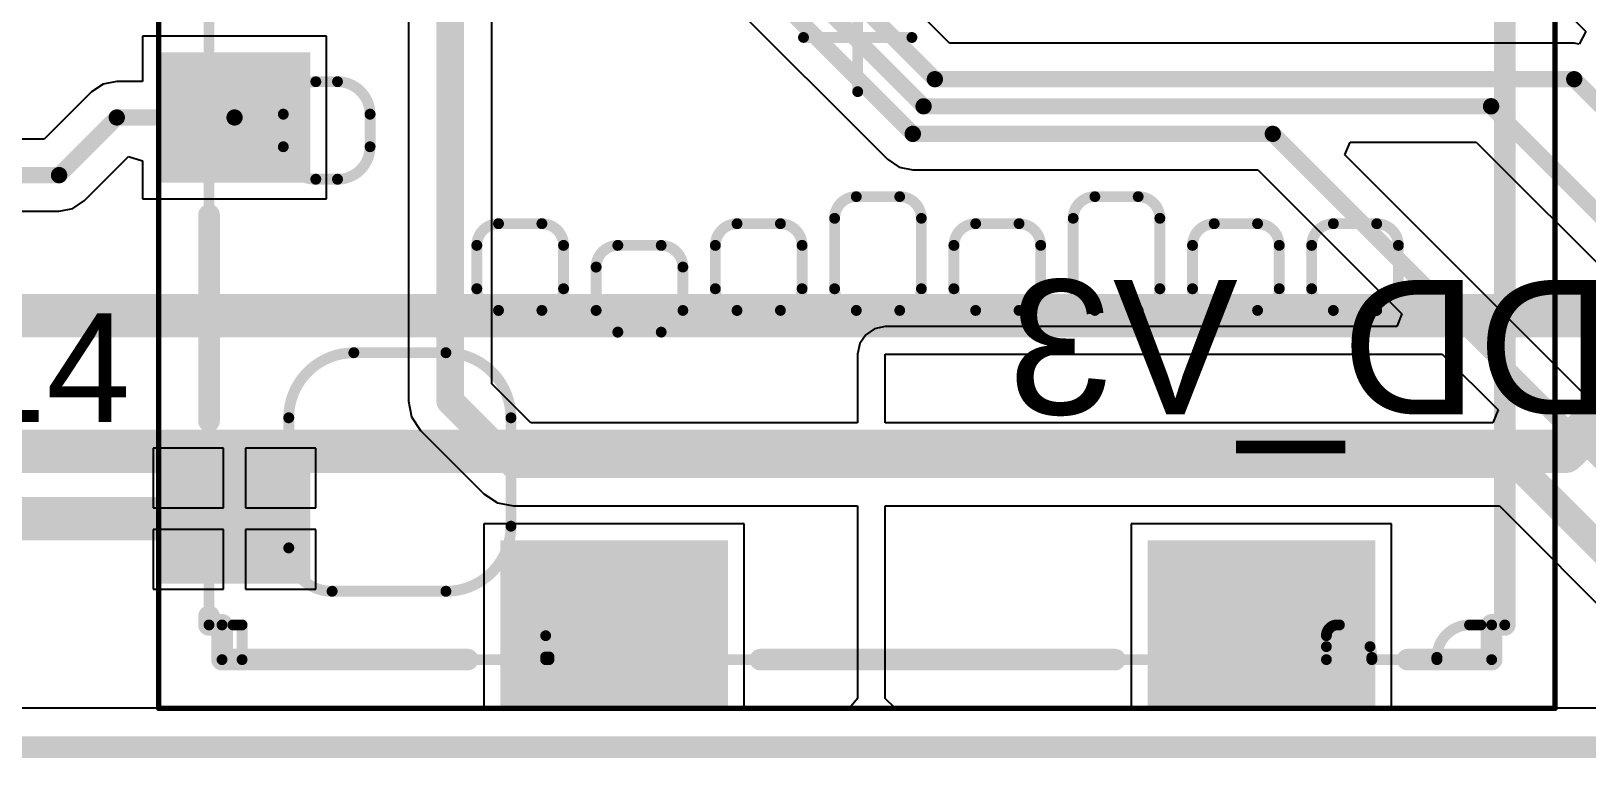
# Model space of a CAD drawing. Header units: millimetres. Extents: x 9.6 to 105, y 7.6 to 66.9.
# Drawn here: x 42.29 to 56.64, y 8.34 to 15.04 of the extents above; entities that cross this region are included whole.
import ezdxf

# ---------------------------------------------------------------- set-up
doc = ezdxf.new("R2010")
doc.units = ezdxf.units.MM
for name, color, linetype in [('BottomLayer', 5, 'Continuous'), ('BottomOverlay', 54, 'Continuous'), ('KeepOutLayer', 6, 'Continuous'), ('Mechanical13', 56, 'Continuous'), ('Mechanical15', 56, 'Continuous'), ('Mechanical5', 56, 'Continuous'), ('TopLayer', 1, 'Continuous'), ('TopOverlay', 2, 'Continuous'), ('TopPaste', 8, 'Continuous'), ('TopSolder', 216, 'Continuous')]:
    doc.layers.add(name, color=color, linetype=linetype)
doc.styles.add('Arial', font='arial.ttf', dxfattribs={"height": 0.2})

msp = doc.modelspace()

# ---------------------------------------------------------------- hatches: boundary and pattern name
at = {"layer": 'TopLayer'}
for points in [[(44.763, 13.748), (43.563, 13.748), (43.563, 14.748), (44.763, 14.748)], [(44.763, 10.049), (43.563, 10.049), (43.563, 11.049), (44.763, 11.049)], [(48.614, 8.899), (46.713, 8.899), (46.713, 10.249), (48.614, 10.249)], [(54.584, 8.899), (52.684, 8.899), (52.684, 10.249), (54.584, 10.249)]]:
    msp.add_hatch(color=1, dxfattribs=at).paths.add_polyline_path(points)
at = {"layer": 'TopPaste'}
for points in [[(44.713, 13.798), (43.613, 13.798), (43.613, 14.698), (44.713, 14.698)], [(44.713, 10.099), (43.613, 10.099), (43.613, 10.999), (44.713, 10.999)], [(48.564, 8.949), (46.764, 8.949), (46.764, 10.199), (48.564, 10.199)], [(54.534, 8.949), (52.734, 8.949), (52.734, 10.199), (54.534, 10.199)]]:
    msp.add_hatch(color=8, dxfattribs=at).paths.add_polyline_path(points)
at = {"layer": 'TopSolder'}
for points in [[(44.863, 13.648), (43.463, 13.648), (43.463, 14.848), (44.863, 14.848)], [(44.863, 9.949), (43.463, 9.949), (43.463, 11.149), (44.863, 11.149)], [(48.714, 8.799), (46.614, 8.799), (46.614, 10.349), (48.714, 10.349)], [(54.684, 8.799), (52.584, 8.799), (52.584, 10.349), (54.684, 10.349)]]:
    msp.add_hatch(color=216, dxfattribs=at).paths.add_polyline_path(points)

# ---------------------------------------------------------------- linework, layer by layer
at = {"layer": 'BottomLayer'}
msp.add_line((101.261, 8.799), (13.293, 8.799), dxfattribs=at)
at = {"layer": 'BottomLayer', "const_width": 0.4}
for points in [[(39.421, 12.421), (57.683, 12.421)], [(56.431, 11.168), (57.683, 12.421)], [(38.27, 11.168), (56.431, 11.168)]]:
    msp.add_lwpolyline(points, dxfattribs=at)
at = {"layer": 'BottomLayer', "const_width": 0.2}
msp.add_lwpolyline([(56.331, 11.168, 1), (56.531, 11.168, 1)], format="xyb", close=True, dxfattribs=at)
msp.add_lwpolyline([(56.331, 11.168, 1), (56.531, 11.168, 1)], format="xyb", close=True, dxfattribs=at)
at = {"layer": 'KeepOutLayer', "const_width": 0.2}
msp.add_lwpolyline([(13.277, 8.442), (101.277, 8.442)], dxfattribs=at)
at = {"layer": 'Mechanical13', "const_width": 0.1}
for points in [[(43.928, 9.568), (43.928, 20.649)], [(55.879, 9.568), (55.879, 20.649)], [(44.913, 14.578), (45.113, 14.578)], [(44.613, 13.978), (44.613, 14.279)], [(45.414, 13.978), (45.414, 14.279)], [(44.913, 13.679), (45.113, 13.679)], [(49.898, 13.518), (50.298, 13.518)], [(52.098, 13.518), (52.498, 13.518)], [(49.698, 12.669), (49.698, 13.318)], [(50.498, 12.669), (50.498, 13.318)], [(51.898, 12.669), (51.898, 13.318)], [(52.698, 12.669), (52.698, 13.318)], [(46.598, 13.269), (46.998, 13.269)], [(48.798, 13.269), (49.198, 13.269)], [(50.999, 13.269), (51.399, 13.269)], [(53.199, 13.269), (53.599, 13.269)], [(54.298, 13.269), (54.698, 13.269)], [(46.398, 12.669), (46.398, 13.069)], [(47.198, 12.669), (47.198, 13.069)], [(47.699, 13.069), (48.098, 13.069)], [(48.598, 12.669), (48.598, 13.069)], [(49.398, 12.669), (49.398, 13.069)], [(50.798, 12.669), (50.798, 13.069)], [(51.599, 12.669), (51.599, 13.069)], [(52.999, 12.669), (52.999, 13.069)], [(53.799, 12.669), (53.799, 13.069)], [(54.098, 12.669), (54.098, 13.069)], [(54.898, 12.669), (54.898, 13.069)], [(47.499, 12.469), (47.499, 12.869)], [(48.298, 12.469), (48.298, 12.869)], [(46.598, 12.469), (46.998, 12.469)], [(48.798, 12.469), (49.198, 12.469)], [(49.898, 12.469), (50.298, 12.469)], [(50.999, 12.469), (51.399, 12.469)], [(52.098, 12.469), (52.498, 12.469)], [(53.199, 12.469), (53.599, 12.469)], [(54.298, 12.469), (54.698, 12.469)], [(47.699, 12.269), (48.098, 12.269)], [(45.264, 12.079), (46.113, 12.079)], [(44.664, 10.279), (44.664, 11.479)], [(46.713, 10.479), (46.713, 11.479)], [(45.064, 9.879), (46.113, 9.879)], [(43.928, 9.568), (44.149, 9.568)], [(44.048, 9.248), (44.048, 9.568)], [(44.149, 9.568), (44.233, 9.568)], [(44.233, 9.248), (44.233, 9.568)], [(54.333, 9.568), (54.354, 9.568)], [(55.554, 9.568), (55.659, 9.568)], [(55.659, 9.568), (55.879, 9.568)], [(55.758, 9.248), (55.758, 9.568)], [(47.033, 9.248), (47.033, 9.469)], [(54.234, 9.248), (54.234, 9.469)], [(54.234, 9.368), (54.636, 9.368)], [(44.048, 9.248), (44.233, 9.248)], [(44.233, 9.248), (47.033, 9.248)], [(47.033, 9.273), (47.064, 9.273)], [(47.064, 9.248), (47.064, 9.273)], [(47.064, 9.248), (54.234, 9.248)], [(54.653, 9.248), (54.653, 9.269)], [(54.653, 9.248), (55.253, 9.248)], [(55.253, 9.248), (55.253, 9.269)], [(55.253, 9.248), (55.758, 9.248)]]:
    msp.add_lwpolyline(points, dxfattribs=at)
for points in [[(44.613, 14.278, -0.414214), (44.913, 14.578)], [(45.113, 14.578, -0.414214), (45.413, 14.278)], [(44.913, 13.678, -0.414214), (44.613, 13.978)], [(45.413, 13.978, -0.414214), (45.113, 13.678)], [(49.698, 13.318, -0.414214), (49.898, 13.518)], [(50.298, 13.518, -0.414214), (50.498, 13.318)], [(51.898, 13.318, -0.414214), (52.098, 13.518)], [(52.498, 13.518, -0.414214), (52.698, 13.318)], [(46.398, 13.068, -0.414214), (46.598, 13.268)], [(46.998, 13.268, -0.414214), (47.198, 13.068)], [(48.598, 13.068, -0.414214), (48.798, 13.268)], [(49.198, 13.268, -0.414214), (49.398, 13.068)], [(50.799, 13.068, -0.414214), (50.999, 13.268)], [(51.399, 13.268, -0.414214), (51.598, 13.068)], [(52.999, 13.068, -0.414214), (53.199, 13.268)], [(53.599, 13.268, -0.414214), (53.799, 13.068)], [(54.098, 13.068, -0.414214), (54.298, 13.268)], [(54.698, 13.268, -0.414214), (54.898, 13.068)], [(47.498, 12.868, -0.414214), (47.698, 13.068)], [(48.098, 13.068, -0.414214), (48.298, 12.868)], [(46.598, 12.468, -0.414214), (46.398, 12.668)], [(47.198, 12.668, -0.414214), (46.998, 12.468)], [(48.798, 12.468, -0.414214), (48.598, 12.668)], [(49.398, 12.668, -0.414214), (49.198, 12.468)], [(49.898, 12.468, -0.414214), (49.698, 12.668)], [(50.498, 12.668, -0.414214), (50.298, 12.468)], [(50.999, 12.468, -0.414214), (50.799, 12.668)], [(51.598, 12.668, -0.414214), (51.399, 12.468)], [(52.098, 12.468, -0.414214), (51.898, 12.668)], [(52.698, 12.668, -0.414214), (52.498, 12.468)], [(53.199, 12.468, -0.414214), (52.999, 12.668)], [(53.799, 12.668, -0.414214), (53.599, 12.468)], [(54.298, 12.468, -0.414214), (54.098, 12.668)], [(54.898, 12.668, -0.414214), (54.698, 12.468)], [(47.698, 12.268, -0.414214), (47.498, 12.468)], [(48.298, 12.468, -0.414214), (48.098, 12.268)], [(44.663, 11.478, -0.414214), (45.263, 12.078)], [(46.113, 12.078, -0.414214), (46.713, 11.478)], [(46.713, 10.478, -0.414214), (46.113, 9.878)], [(45.063, 9.878, -0.414214), (44.663, 10.278)], [(54.234, 9.468, -0.414214), (54.333, 9.568)], [(54.354, 9.568, -0.414214), (54.654, 9.268)], [(55.254, 9.268, -0.414214), (55.554, 9.568)]]:
    msp.add_lwpolyline(points, format="xyb", dxfattribs=at)
at = {"layer": 'Mechanical13', "const_width": 0.05}
for points in [[(44.888, 14.578, 1), (44.938, 14.578, 1)], [(44.888, 14.578, 1), (44.938, 14.578, 1)], [(45.088, 14.578, 1), (45.138, 14.578, 1)], [(45.088, 14.578, 1), (45.138, 14.578, 1)], [(44.588, 14.279, 1), (44.638, 14.279, 1)], [(44.588, 14.278, 1), (44.638, 14.278, 1)], [(45.388, 14.278, 1), (45.438, 14.278, 1)], [(45.389, 14.279, 1), (45.439, 14.279, 1)], [(44.588, 13.978, 1), (44.638, 13.978, 1)], [(44.588, 13.978, 1), (44.638, 13.978, 1)], [(45.388, 13.978, 1), (45.438, 13.978, 1)], [(45.389, 13.978, 1), (45.439, 13.978, 1)], [(44.888, 13.678, 1), (44.938, 13.678, 1)], [(44.888, 13.679, 1), (44.938, 13.679, 1)], [(45.088, 13.678, 1), (45.138, 13.678, 1)], [(45.088, 13.679, 1), (45.138, 13.679, 1)], [(49.873, 13.518, 1), (49.923, 13.518, 1)], [(49.873, 13.518, 1), (49.923, 13.518, 1)], [(50.274, 13.518, 1), (50.323, 13.518, 1)], [(50.274, 13.518, 1), (50.323, 13.518, 1)], [(52.074, 13.518, 1), (52.123, 13.518, 1)], [(52.074, 13.518, 1), (52.123, 13.518, 1)], [(52.473, 13.518, 1), (52.523, 13.518, 1)], [(52.473, 13.518, 1), (52.523, 13.518, 1)], [(49.673, 13.318, 1), (49.723, 13.318, 1)], [(49.673, 13.318, 1), (49.723, 13.318, 1)], [(50.474, 13.318, 1), (50.523, 13.318, 1)], [(50.474, 13.318, 1), (50.523, 13.318, 1)], [(51.874, 13.318, 1), (51.923, 13.318, 1)], [(51.874, 13.318, 1), (51.923, 13.318, 1)], [(52.673, 13.318, 1), (52.723, 13.318, 1)], [(52.673, 13.318, 1), (52.723, 13.318, 1)], [(46.573, 13.269, 1), (46.623, 13.269, 1)], [(46.573, 13.268, 1), (46.623, 13.268, 1)], [(46.973, 13.269, 1), (47.023, 13.269, 1)], [(46.974, 13.268, 1), (47.023, 13.268, 1)], [(48.773, 13.269, 1), (48.823, 13.269, 1)], [(48.773, 13.268, 1), (48.823, 13.268, 1)], [(49.173, 13.269, 1), (49.223, 13.269, 1)], [(49.174, 13.268, 1), (49.223, 13.268, 1)], [(50.974, 13.269, 1), (51.024, 13.269, 1)], [(50.974, 13.268, 1), (51.023, 13.268, 1)], [(51.374, 13.269, 1), (51.424, 13.269, 1)], [(51.374, 13.268, 1), (51.423, 13.268, 1)], [(53.174, 13.269, 1), (53.224, 13.269, 1)], [(53.174, 13.268, 1), (53.224, 13.268, 1)], [(53.574, 13.269, 1), (53.624, 13.269, 1)], [(53.574, 13.268, 1), (53.623, 13.268, 1)], [(54.273, 13.269, 1), (54.323, 13.269, 1)], [(54.273, 13.268, 1), (54.323, 13.268, 1)], [(54.673, 13.269, 1), (54.723, 13.269, 1)], [(54.673, 13.268, 1), (54.723, 13.268, 1)], [(46.373, 13.069, 1), (46.423, 13.069, 1)], [(46.373, 13.068, 1), (46.423, 13.068, 1)], [(47.173, 13.069, 1), (47.223, 13.069, 1)], [(47.173, 13.068, 1), (47.223, 13.068, 1)], [(47.673, 13.068, 1), (47.723, 13.068, 1)], [(47.674, 13.069, 1), (47.724, 13.069, 1)], [(48.074, 13.069, 1), (48.123, 13.069, 1)], [(48.074, 13.068, 1), (48.123, 13.068, 1)], [(48.573, 13.069, 1), (48.623, 13.069, 1)], [(48.573, 13.068, 1), (48.623, 13.068, 1)], [(49.373, 13.069, 1), (49.423, 13.069, 1)], [(49.374, 13.068, 1), (49.423, 13.068, 1)], [(50.773, 13.069, 1), (50.823, 13.069, 1)], [(50.774, 13.068, 1), (50.824, 13.068, 1)], [(51.574, 13.069, 1), (51.624, 13.069, 1)], [(51.574, 13.068, 1), (51.623, 13.068, 1)], [(52.974, 13.069, 1), (53.024, 13.069, 1)], [(52.974, 13.068, 1), (53.024, 13.068, 1)], [(53.774, 13.069, 1), (53.824, 13.069, 1)], [(53.774, 13.068, 1), (53.823, 13.068, 1)], [(54.073, 13.069, 1), (54.123, 13.069, 1)], [(54.073, 13.068, 1), (54.123, 13.068, 1)], [(54.873, 13.069, 1), (54.923, 13.069, 1)], [(54.873, 13.068, 1), (54.923, 13.068, 1)], [(47.473, 12.868, 1), (47.523, 12.868, 1)], [(47.474, 12.869, 1), (47.524, 12.869, 1)], [(48.274, 12.869, 1), (48.323, 12.869, 1)], [(48.274, 12.868, 1), (48.323, 12.868, 1)], [(46.373, 12.669, 1), (46.423, 12.669, 1)], [(46.373, 12.668, 1), (46.423, 12.668, 1)], [(47.173, 12.669, 1), (47.223, 12.669, 1)], [(47.173, 12.668, 1), (47.223, 12.668, 1)], [(48.573, 12.669, 1), (48.623, 12.669, 1)], [(48.573, 12.668, 1), (48.623, 12.668, 1)], [(49.373, 12.669, 1), (49.423, 12.669, 1)], [(49.374, 12.668, 1), (49.423, 12.668, 1)], [(49.673, 12.668, 1), (49.723, 12.668, 1)], [(49.673, 12.669, 1), (49.723, 12.669, 1)], [(50.474, 12.669, 1), (50.523, 12.669, 1)], [(50.474, 12.668, 1), (50.523, 12.668, 1)], [(50.773, 12.669, 1), (50.823, 12.669, 1)], [(50.774, 12.668, 1), (50.824, 12.668, 1)], [(51.574, 12.669, 1), (51.624, 12.669, 1)], [(51.574, 12.668, 1), (51.623, 12.668, 1)], [(51.874, 12.669, 1), (51.923, 12.669, 1)], [(51.874, 12.668, 1), (51.923, 12.668, 1)], [(52.673, 12.669, 1), (52.723, 12.669, 1)], [(52.673, 12.668, 1), (52.723, 12.668, 1)], [(52.974, 12.669, 1), (53.024, 12.669, 1)], [(52.974, 12.668, 1), (53.024, 12.668, 1)], [(53.774, 12.669, 1), (53.824, 12.669, 1)], [(53.774, 12.668, 1), (53.823, 12.668, 1)], [(54.073, 12.669, 1), (54.123, 12.669, 1)], [(54.073, 12.668, 1), (54.123, 12.668, 1)], [(54.873, 12.669, 1), (54.923, 12.669, 1)], [(54.873, 12.668, 1), (54.923, 12.668, 1)], [(46.573, 12.469, 1), (46.623, 12.469, 1)], [(46.573, 12.468, 1), (46.623, 12.468, 1)], [(46.973, 12.469, 1), (47.023, 12.469, 1)], [(46.974, 12.468, 1), (47.023, 12.468, 1)], [(47.473, 12.468, 1), (47.523, 12.468, 1)], [(47.474, 12.469, 1), (47.524, 12.469, 1)], [(48.274, 12.469, 1), (48.323, 12.469, 1)], [(48.274, 12.468, 1), (48.323, 12.468, 1)], [(48.773, 12.469, 1), (48.823, 12.469, 1)], [(48.773, 12.468, 1), (48.823, 12.468, 1)], [(49.173, 12.469, 1), (49.223, 12.469, 1)], [(49.174, 12.468, 1), (49.223, 12.468, 1)], [(49.873, 12.468, 1), (49.923, 12.468, 1)], [(49.873, 12.469, 1), (49.923, 12.469, 1)], [(50.274, 12.469, 1), (50.323, 12.469, 1)], [(50.274, 12.468, 1), (50.323, 12.468, 1)], [(50.974, 12.469, 1), (51.024, 12.469, 1)], [(50.974, 12.468, 1), (51.023, 12.468, 1)], [(51.374, 12.469, 1), (51.424, 12.469, 1)], [(51.374, 12.468, 1), (51.423, 12.468, 1)], [(52.074, 12.469, 1), (52.123, 12.469, 1)], [(52.074, 12.468, 1), (52.123, 12.468, 1)], [(52.473, 12.469, 1), (52.523, 12.469, 1)], [(52.473, 12.468, 1), (52.523, 12.468, 1)], [(53.174, 12.469, 1), (53.224, 12.469, 1)], [(53.174, 12.468, 1), (53.224, 12.468, 1)], [(53.574, 12.469, 1), (53.624, 12.469, 1)], [(53.574, 12.468, 1), (53.623, 12.468, 1)], [(54.273, 12.469, 1), (54.323, 12.469, 1)], [(54.273, 12.468, 1), (54.323, 12.468, 1)], [(54.673, 12.469, 1), (54.723, 12.469, 1)], [(54.673, 12.468, 1), (54.723, 12.468, 1)], [(47.673, 12.268, 1), (47.723, 12.268, 1)], [(47.674, 12.269, 1), (47.724, 12.269, 1)], [(48.074, 12.269, 1), (48.123, 12.269, 1)], [(48.074, 12.268, 1), (48.123, 12.268, 1)], [(45.238, 12.078, 1), (45.288, 12.078, 1)], [(45.239, 12.079, 1), (45.289, 12.079, 1)], [(46.088, 12.079, 1), (46.138, 12.079, 1)], [(46.088, 12.078, 1), (46.138, 12.078, 1)], [(44.638, 11.478, 1), (44.688, 11.478, 1)], [(44.639, 11.479, 1), (44.689, 11.479, 1)], [(46.688, 11.479, 1), (46.738, 11.479, 1)], [(46.688, 11.478, 1), (46.738, 11.478, 1)], [(46.688, 10.479, 1), (46.738, 10.479, 1)], [(46.688, 10.478, 1), (46.738, 10.478, 1)], [(44.638, 10.278, 1), (44.688, 10.278, 1)], [(44.639, 10.279, 1), (44.689, 10.279, 1)], [(45.038, 9.878, 1), (45.088, 9.878, 1)], [(45.039, 9.879, 1), (45.089, 9.879, 1)], [(46.088, 9.879, 1), (46.138, 9.879, 1)], [(46.088, 9.878, 1), (46.138, 9.878, 1)], [(43.903, 9.568, 1), (43.953, 9.568, 1)], [(43.903, 9.568, 1), (43.953, 9.568, 1)], [(44.023, 9.568, 1), (44.073, 9.568, 1)], [(44.124, 9.568, 1), (44.174, 9.568, 1)], [(44.124, 9.568, 1), (44.174, 9.568, 1)], [(44.208, 9.568, 1), (44.258, 9.568, 1)], [(44.208, 9.568, 1), (44.258, 9.568, 1)], [(54.308, 9.568, 1), (54.358, 9.568, 1)], [(54.308, 9.568, 1), (54.358, 9.568, 1)], [(54.329, 9.568, 1), (54.379, 9.568, 1)], [(54.329, 9.568, 1), (54.378, 9.568, 1)], [(55.529, 9.568, 1), (55.579, 9.568, 1)], [(55.529, 9.568, 1), (55.579, 9.568, 1)], [(55.634, 9.568, 1), (55.684, 9.568, 1)], [(55.634, 9.568, 1), (55.684, 9.568, 1)], [(55.733, 9.568, 1), (55.783, 9.568, 1)], [(55.854, 9.568, 1), (55.904, 9.568, 1)], [(55.854, 9.568, 1), (55.904, 9.568, 1)], [(47.008, 9.469, 1), (47.058, 9.469, 1)], [(54.209, 9.469, 1), (54.259, 9.469, 1)], [(54.209, 9.468, 1), (54.258, 9.468, 1)], [(54.209, 9.368, 1), (54.259, 9.368, 1)], [(54.611, 9.368, 1), (54.661, 9.368, 1)], [(44.023, 9.248, 1), (44.073, 9.248, 1)], [(44.023, 9.248, 1), (44.073, 9.248, 1)], [(44.208, 9.248, 1), (44.258, 9.248, 1)], [(44.208, 9.248, 1), (44.258, 9.248, 1)], [(44.208, 9.248, 1), (44.258, 9.248, 1)], [(47.008, 9.273, 1), (47.058, 9.273, 1)], [(47.008, 9.248, 1), (47.058, 9.248, 1)], [(47.008, 9.248, 1), (47.058, 9.248, 1)], [(47.039, 9.273, 1), (47.089, 9.273, 1)], [(47.039, 9.273, 1), (47.089, 9.273, 1)], [(47.039, 9.248, 1), (47.089, 9.248, 1)], [(47.039, 9.248, 1), (47.089, 9.248, 1)], [(54.209, 9.248, 1), (54.259, 9.248, 1)], [(54.209, 9.248, 1), (54.259, 9.248, 1)], [(54.628, 9.269, 1), (54.678, 9.269, 1)], [(54.628, 9.248, 1), (54.678, 9.248, 1)], [(54.628, 9.248, 1), (54.678, 9.248, 1)], [(54.629, 9.268, 1), (54.678, 9.268, 1)], [(55.228, 9.269, 1), (55.278, 9.269, 1)], [(55.228, 9.248, 1), (55.278, 9.248, 1)], [(55.228, 9.248, 1), (55.278, 9.248, 1)], [(55.228, 9.248, 1), (55.278, 9.248, 1)], [(55.229, 9.268, 1), (55.279, 9.268, 1)], [(55.733, 9.248, 1), (55.783, 9.248, 1)], [(55.733, 9.248, 1), (55.783, 9.248, 1)]]:
    msp.add_lwpolyline(points, format="xyb", close=True, dxfattribs=at)
at = {"layer": 'Mechanical15'}
for points, const_width in [([(43.464, 8.799), (43.464, 21.049)], 0.05), ([(56.343, 8.799), (56.343, 21.049)], 0.05), ([(49.911, 14.486), (49.911, 15.486)], 0.1), ([(49.411, 14.986), (50.411, 14.986)], 0.1), ([(43.464, 8.799), (56.343, 8.799)], 0.05)]:
    msp.add_lwpolyline(points, dxfattribs=dict(at, const_width=const_width))
for points, const_width in [([(49.386, 14.986, 1), (49.436, 14.986, 1)], 0.05), ([(50.386, 14.986, 1), (50.436, 14.986, 1)], 0.05), ([(49.886, 14.486, 1), (49.936, 14.486, 1)], 0.05), ([(43.451, 8.799, 1), (43.476, 8.799, 1)], 0.025), ([(43.451, 8.799, 1), (43.476, 8.799, 1)], 0.025), ([(56.331, 8.799, 1), (56.356, 8.799, 1)], 0.025), ([(56.331, 8.799, 1), (56.356, 8.799, 1)], 0.025)]:
    msp.add_lwpolyline(points, format="xyb", close=True, dxfattribs=dict(at, const_width=const_width))
at = {"layer": 'TopLayer'}
for p, q in [((45.767, 17.976), (45.767, 11.633)), ((53.947, 17.72), (56.627, 15.04)), ((46.663, 17.384), (50.185, 13.863)), ((46.536, 11.792), (46.536, 17.335)), ((50.759, 14.932), (49.33, 16.362)), ((45.013, 14.998), (43.313, 14.998)), ((43.313, 14.998), (43.313, 14.58)), ((45.013, 13.498), (45.013, 14.998)), ((56.519, 14.932), (50.759, 14.932)), ((56.564, 14.923), (56.519, 14.932)), ((56.627, 15.04), (56.564, 14.923)), ((42.951, 14.555), (42.843, 14.483)), ((43.077, 14.58), (42.951, 14.555)), ((43.313, 14.58), (43.077, 14.58)), ((42.843, 14.483), (42.408, 14.047)), ((42.408, 14.047), (41.515, 14.047)), ((54.403, 13.902), (54.452, 14.02)), ((54.452, 14.02), (55.616, 14.02)), ((55.616, 14.02), (58.089, 11.547)), ((42.779, 13.482), (43.186, 13.889)), ((43.186, 13.889), (43.313, 13.849)), ((43.313, 13.849), (43.313, 13.498)), ((50.185, 13.863), (50.292, 13.791)), ((50.292, 13.791), (50.419, 13.766)), ((57.398, 10.908), (54.403, 13.902)), ((50.419, 13.766), (53.603, 13.766)), ((53.603, 13.766), (54.931, 12.437)), ((43.313, 13.498), (45.013, 13.498)), ((41.515, 13.385), (42.545, 13.385)), ((42.545, 13.385), (42.672, 13.41)), ((42.672, 13.41), (42.779, 13.482)), ((54.931, 12.437), (54.883, 12.32)), ((49.985, 12.245), (49.93, 12.163)), ((50.067, 12.3), (49.985, 12.245)), ((50.165, 12.32), (50.067, 12.3)), ((54.883, 12.32), (50.165, 12.32)), ((49.93, 12.163), (49.91, 12.065)), ((49.91, 12.065), (49.91, 11.433)), ((50.165, 11.433), (50.165, 12.065)), ((50.165, 12.065), (55.303, 12.065)), ((55.303, 12.065), (55.818, 11.551)), ((46.895, 11.433), (46.536, 11.792)), ((45.767, 11.633), (45.767, 11.633)), ((45.767, 11.633), (45.797, 11.486)), ((45.797, 11.486), (45.88, 11.361)), ((55.818, 11.551), (55.769, 11.433)), ((45.88, 11.361), (46.464, 10.777)), ((49.91, 11.433), (46.895, 11.433)), ((55.769, 11.433), (50.165, 11.433)), ((44.063, 11.199), (43.413, 11.199)), ((43.413, 11.199), (43.413, 10.649)), ((44.063, 10.649), (44.063, 11.199)), ((44.913, 11.199), (44.263, 11.199)), ((44.263, 11.199), (44.263, 10.649)), ((44.913, 10.649), (44.913, 11.199)), ((46.464, 10.777), (46.589, 10.694)), ((43.413, 10.649), (44.063, 10.649)), ((44.263, 10.649), (44.913, 10.649)), ((46.589, 10.694), (46.736, 10.665)), ((46.736, 10.665), (49.91, 10.665)), ((49.91, 10.665), (49.91, 8.89)), ((50.165, 8.89), (50.165, 10.665)), ((50.165, 10.665), (55.829, 10.665)), ((55.829, 10.665), (57.029, 9.464)), ((48.864, 10.499), (46.464, 10.499)), ((46.464, 10.499), (46.464, 8.799)), ((48.864, 8.799), (48.864, 10.499)), ((54.834, 10.499), (52.434, 10.499)), ((52.434, 10.499), (52.434, 8.799)), ((54.834, 8.799), (54.834, 10.499)), ((44.063, 10.449), (43.413, 10.449)), ((43.413, 10.449), (43.413, 9.899)), ((44.063, 9.899), (44.063, 10.449)), ((44.913, 10.449), (44.263, 10.449)), ((44.263, 10.449), (44.263, 9.899)), ((44.913, 9.899), (44.913, 10.449)), ((43.413, 9.899), (44.063, 9.899)), ((44.263, 9.899), (44.913, 9.899)), ((46.464, 8.799), (20.956, 8.799)), ((49.835, 8.799), (48.864, 8.799)), ((49.91, 8.89), (49.835, 8.799)), ((50.256, 8.799), (50.165, 8.89)), ((52.434, 8.799), (50.256, 8.799)), ((63.119, 8.799), (54.834, 8.799))]:
    msp.add_line(p, q, dxfattribs=at)
for points, const_width in [([(46.152, 11.633), (46.152, 18.136)], 0.254), ([(46.798, 17.718), (50.419, 14.097)], 0.15), ([(47.899, 16.971), (50.519, 14.351)], 0.15), ([(48.998, 16.225), (50.622, 14.601)], 0.15), ([(50.622, 14.601), (56.519, 14.601)], 0.15), ([(56.519, 14.601), (59.436, 11.684)], 0.15), ([(50.519, 14.351), (55.753, 14.351)], 0.15), ([(55.753, 14.351), (58.42, 11.684)], 0.15), ([(42.545, 13.716), (43.077, 14.248)], 0.15), ([(43.077, 14.248), (44.163, 14.248)], 0.15), ([(50.419, 14.097), (53.74, 14.097)], 0.15), ([(53.74, 14.097), (57.404, 10.433)], 0.15), ([(41.015, 13.716), (42.545, 13.716)], 0.15), ([(46.152, 11.633), (46.736, 11.049)], 0.254), ([(46.736, 11.049), (55.988, 11.049)], 0.254), ([(55.988, 11.049), (57.404, 9.633)], 0.254), ([(40.541, 10.549), (44.163, 10.549)], 0.4)]:
    msp.add_lwpolyline(points, dxfattribs=dict(at, const_width=const_width))
for points, const_width in [([(50.585, 14.601, 1), (50.66, 14.601, 1)], 0.075), ([(50.585, 14.601, 1), (50.66, 14.601, 1)], 0.075), ([(56.482, 14.601, 1), (56.557, 14.601, 1)], 0.075), ([(56.482, 14.601, 1), (56.557, 14.601, 1)], 0.075), ([(50.481, 14.351, 1), (50.556, 14.351, 1)], 0.075), ([(50.481, 14.351, 1), (50.556, 14.351, 1)], 0.075), ([(55.715, 14.351, 1), (55.791, 14.351, 1)], 0.075), ([(55.715, 14.351, 1), (55.791, 14.351, 1)], 0.075), ([(43.04, 14.248, 1), (43.115, 14.248, 1)], 0.075), ([(43.04, 14.248, 1), (43.115, 14.248, 1)], 0.075), ([(44.126, 14.248, 1), (44.201, 14.248, 1)], 0.075), ([(50.381, 14.097, 1), (50.457, 14.097, 1)], 0.075), ([(50.381, 14.097, 1), (50.457, 14.097, 1)], 0.075), ([(53.702, 14.097, 1), (53.777, 14.097, 1)], 0.075), ([(53.702, 14.097, 1), (53.777, 14.097, 1)], 0.075), ([(42.507, 13.716, 1), (42.583, 13.716, 1)], 0.075), ([(42.507, 13.716, 1), (42.583, 13.716, 1)], 0.075), ([(46.088, 11.633, 1), (46.215, 11.633, 1)], 0.127), ([(46.088, 11.633, 1), (46.215, 11.633, 1)], 0.127), ([(46.672, 11.049, 1), (46.799, 11.049, 1)], 0.127), ([(46.672, 11.049, 1), (46.799, 11.049, 1)], 0.127), ([(55.925, 11.049, 1), (56.052, 11.049, 1)], 0.127), ([(55.925, 11.049, 1), (56.052, 11.049, 1)], 0.127), ([(44.063, 10.549, 1), (44.263, 10.549, 1)], 0.2)]:
    msp.add_lwpolyline(points, format="xyb", close=True, dxfattribs=dict(at, const_width=const_width))
at = {"layer": 'TopOverlay', "const_width": 0.2}
for points in [[(55.879, 9.568), (55.879, 18.749)], [(43.928, 11.448), (43.928, 13.349)], [(43.928, 9.568), (43.928, 9.648)], [(43.928, 9.568), (44.048, 9.568)], [(44.048, 9.248), (44.048, 9.568)], [(55.758, 9.568), (55.879, 9.568)], [(55.758, 9.248), (55.758, 9.568)], [(44.048, 9.248), (44.233, 9.248)], [(44.233, 9.248), (46.313, 9.248)], [(49.014, 9.248), (52.284, 9.248)], [(54.983, 9.248), (55.253, 9.248)], [(55.253, 9.248), (55.758, 9.248)]]:
    msp.add_lwpolyline(points, dxfattribs=at)
at = {"layer": 'TopOverlay', "const_width": 0.1}
for points in [[(43.878, 13.349, 1), (43.978, 13.349, 1)], [(43.878, 11.448, 1), (43.978, 11.448, 1)], [(43.878, 9.648, 1), (43.978, 9.648, 1)], [(43.878, 9.568, 1), (43.978, 9.568, 1)], [(43.878, 9.568, 1), (43.978, 9.568, 1)], [(43.998, 9.568, 1), (44.098, 9.568, 1)], [(43.998, 9.568, 1), (44.098, 9.568, 1)], [(55.708, 9.568, 1), (55.808, 9.568, 1)], [(55.708, 9.568, 1), (55.808, 9.568, 1)], [(55.829, 9.568, 1), (55.929, 9.568, 1)], [(55.829, 9.568, 1), (55.929, 9.568, 1)], [(43.998, 9.248, 1), (44.098, 9.248, 1)], [(43.998, 9.248, 1), (44.098, 9.248, 1)], [(44.183, 9.248, 1), (44.283, 9.248, 1)], [(44.183, 9.248, 1), (44.283, 9.248, 1)], [(46.263, 9.248, 1), (46.363, 9.248, 1)], [(48.964, 9.248, 1), (49.064, 9.248, 1)], [(52.234, 9.248, 1), (52.334, 9.248, 1)], [(54.933, 9.248, 1), (55.033, 9.248, 1)], [(55.203, 9.248, 1), (55.303, 9.248, 1)], [(55.203, 9.248, 1), (55.303, 9.248, 1)], [(55.708, 9.248, 1), (55.808, 9.248, 1)], [(55.708, 9.248, 1), (55.808, 9.248, 1)]]:
    msp.add_lwpolyline(points, format="xyb", close=True, dxfattribs=at)

# ---------------------------------------------------------------- texts
at = {"layer": 'BottomOverlay', "style": 'Arial', "text_generation_flag": 2}
msp.add_text('SDD_V3', height=1.24, rotation=360, dxfattribs=at).set_placement((58.039, 11.51))
at = {"layer": 'Mechanical5', "style": 'Arial'}
msp.add_text('C14', height=1, rotation=360, dxfattribs=at).set_placement((40.64, 11.441))

doc.saveas('drawing.dxf')
